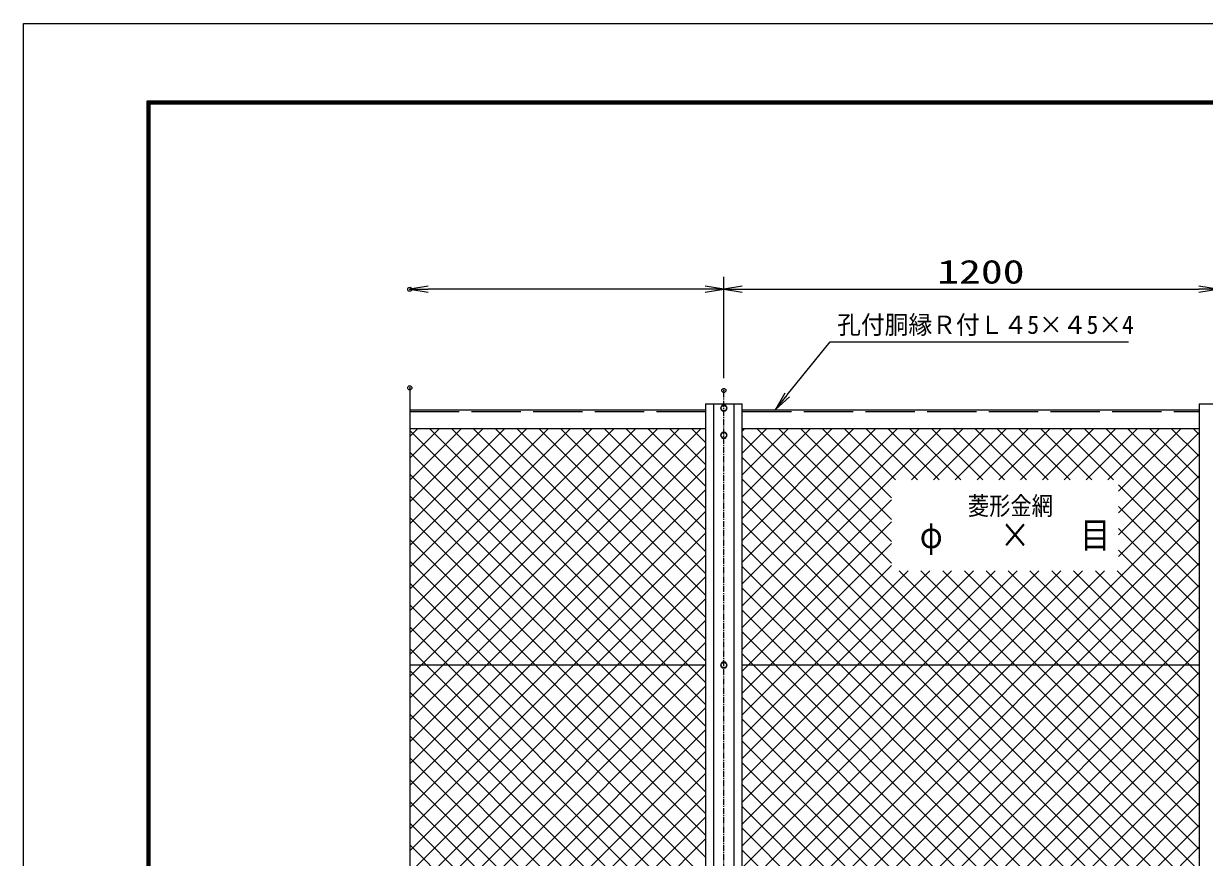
# Model space of a CAD drawing. Units: millimetres, scale not verified. Extents: x -4455 to 4455, y -3150 to 3150.
# Drawn here: x -4455 to -1584, y 1124 to 3150 of the extents above; entities that cross this region are included whole.
import ezdxf
from ezdxf.enums import TextEntityAlignment as Align

# ---------------------------------------------------------------- set-up
doc = ezdxf.new("R2010")
doc.units = ezdxf.units.MM
doc.header["$LTSCALE"] = 20
doc.header["$PDMODE"] = 32
doc.header["$PDSIZE"] = 10
doc.linetypes.add('DASHED', pattern=[7.5, 6, -1.5])
doc.linetypes.add('USER1', pattern=[1.125, 0.75, -0.125, 0.125, -0.125])
for name, color, linetype, lineweight in [('0-0_1', 7, 'Continuous', 25), ('0-1_2', 7, 'Continuous', 25), ('0-2_0', 4, 'Continuous', 25), ('0-4_EXTCNT-LMEC0', 2, 'Continuous', 25), ('0-6_EXTCNT-L', 1, 'Continuous', 25), ('0-7_WAKU', 7, 'Continuous', 25)]:
    doc.layers.add(name, color=color, linetype=linetype, lineweight=lineweight)
doc.layers.add('0-5_DEFPOINTS', color=7, linetype='Continuous')
doc.styles.add('ＭＳ ゴシック', font='')
doc.styles.get('ＭＳ ゴシック').set_extended_font_data('MS Gothic')

# ---------------------------------------------------------------- blocks, each defined once
blk = doc.blocks.new('DARROWS')
at = {"layer": '0-2_0', "color": 2}
blk.add_line((0, 0), (-19.982, 0), dxfattribs=at)
blk.add_lwpolyline([(-20, -3.333), (0, 0), (-20, 3.333)], dxfattribs=at)
blk = doc.blocks.new('X33')
at = {"layer": '0-2_0'}
for p, q in [((23718.6, 87358.2), (37893.8, 101533.4)), ((23718.6, 88418.9), (36833.1, 101533.4)), ((23718.6, 89479.5), (35772.5, 101533.4)), ((23718.6, 90540.2), (34711.8, 101533.4)), ((23718.6, 91600.8), (33651.2, 101533.4)), ((23718.6, 92661.5), (32590.5, 101533.4)), ((23718.6, 93722.2), (31529.8, 101533.4)), ((23718.6, 94782.8), (30469.2, 101533.4)), ((23718.6, 95843.5), (29408.5, 101533.4)), ((23718.6, 96904.1), (28347.9, 101533.4)), ((23718.6, 97964.8), (27287.2, 101533.4)), ((23718.6, 99025.5), (26226.5, 101533.4)), ((23718.6, 100086.1), (25165.9, 101533.4)), ((23718.6, 101146.8), (24105.2, 101533.4)), ((38098.6, 87059.3), (23718.6, 101439.3)), ((38098.6, 88120), (24685.1, 101533.4)), ((38098.6, 89180.7), (25745.8, 101533.4)), ((38098.6, 90241.3), (26806.5, 101533.4)), ((38098.6, 91302), (27867.1, 101533.4)), ((38098.6, 92362.6), (28927.8, 101533.4)), ((38098.6, 93423.3), (29988.4, 101533.4)), ((38098.6, 94484), (31049.1, 101533.4)), ((38098.6, 95544.6), (32109.8, 101533.4)), ((38098.6, 96605.3), (33170.4, 101533.4)), ((38098.6, 97665.9), (34231.1, 101533.4)), ((38098.6, 98726.6), (35291.7, 101533.4)), ((38098.6, 99787.3), (36352.4, 101533.4)), ((38098.6, 100847.9), (37413.1, 101533.4)), ((39878.6, 91850.9), (49561.1, 101533.4)), ((39878.6, 92911.6), (48500.4, 101533.4)), ((39878.6, 93972.2), (47439.7, 101533.4)), ((39878.6, 95032.9), (46379.1, 101533.4)), ((39878.6, 96093.6), (45318.4, 101533.4)), ((39878.6, 97154.2), (44257.8, 101533.4)), ((39878.6, 98214.9), (43197.1, 101533.4)), ((39878.6, 99275.5), (42136.4, 101533.4)), ((39878.6, 100336.2), (41075.8, 101533.4)), ((39878.6, 101396.9), (40015.1, 101533.4)), ((62098.6, 78969.2), (39878.6, 101189.2)), ((47144.3, 94984.2), (40595.1, 101533.4)), ((47144.3, 96044.9), (41655.7, 101533.4)), ((47144.3, 97105.5), (42716.4, 101533.4)), ((47144.3, 98166.2), (43777, 101533.4)), ((47339.8, 99031.3), (44837.7, 101533.4)), ((48400.5, 99031.3), (45898.4, 101533.4)), ((49461.2, 99031.3), (46959, 101533.4)), ((50521.8, 99031.3), (48019.7, 101533.4)), ((48119.6, 99031.3), (50621.7, 101533.4)), ((51582.5, 99031.3), (49080.3, 101533.4)), ((49180.2, 99031.3), (51682.4, 101533.4)), ((52643.1, 99031.3), (50141, 101533.4)), ((50240.9, 99031.3), (52743, 101533.4)), ((53703.8, 99031.3), (51201.7, 101533.4)), ((51301.5, 99031.3), (53803.7, 101533.4)), ((54764.5, 99031.3), (52262.3, 101533.4)), ((52362.2, 99031.3), (54864.4, 101533.4)), ((55825.1, 99031.3), (53323, 101533.4)), ((53422.9, 99031.3), (55925, 101533.4)), ((56885.8, 99031.3), (54383.6, 101533.4)), ((54483.5, 99031.3), (56985.7, 101533.4)), ((57946.4, 99031.3), (55444.3, 101533.4)), ((55544.2, 99031.3), (58046.3, 101533.4)), ((62098.6, 95939.8), (56505, 101533.4)), ((56604.9, 99031.3), (59107, 101533.4)), ((62098.6, 97000.5), (57565.6, 101533.4)), ((57665.5, 99031.3), (60167.7, 101533.4)), ((58185, 98490), (61228.3, 101533.4)), ((58185, 97429.4), (62098.6, 101343)), ((62098.6, 98061.1), (58626.3, 101533.4)), ((62098.6, 99121.8), (59686.9, 101533.4)), ((62098.6, 100182.4), (60747.6, 101533.4)), ((62098.6, 101243.1), (61808.3, 101533.4)), ((23718.6, 86297.5), (38098.6, 100677.5)), ((38098.6, 85998.7), (23718.6, 100378.6)), ((62098.6, 77908.6), (39878.6, 100128.6)), ((58185, 96368.7), (62098.6, 100282.3)), ((23718.6, 85236.9), (38098.6, 99616.9)), ((38098.6, 84938), (23718.6, 99318)), ((62098.6, 76847.9), (39878.6, 99067.9)), ((58185, 95308.1), (62098.6, 99221.7)), ((62098.6, 94879.1), (58185, 98792.8)), ((23718.6, 84176.2), (38098.6, 98556.2)), ((38098.6, 83877.4), (23718.6, 98257.3)), ((39878.6, 75941), (62098.6, 98161)), ((39878.6, 90790.3), (47144.3, 98056)), ((62098.6, 75787.3), (39878.6, 98007.2)), ((62098.6, 93818.5), (58185, 97732.1)), ((23718.6, 83115.6), (38098.6, 97495.5)), ((38098.6, 82816.7), (23718.6, 97196.7)), ((39878.6, 74880.4), (62098.6, 97100.4)), ((39878.6, 89729.6), (47144.3, 96995.3)), ((62098.6, 74726.6), (39878.6, 96946.6)), ((62098.6, 92757.8), (58185, 96671.4)), ((23718.6, 82054.9), (38098.6, 96434.9)), ((38098.6, 81756), (23718.6, 96136)), ((39878.6, 73819.7), (62098.6, 96039.7)), ((39878.6, 88668.9), (47144.3, 95934.6)), ((23718.6, 80994.2), (38098.6, 95374.2)), ((62098.6, 73665.9), (39878.6, 95885.9)), ((62098.6, 91697.2), (58185, 95610.8)), ((38098.6, 80695.4), (23718.6, 95075.3)), ((39878.6, 72759), (62098.6, 94979)), ((39878.6, 87608.3), (47144.3, 94874)), ((62098.6, 72605.3), (39878.6, 94825.3)), ((23718.6, 79933.6), (38098.6, 94313.6)), ((39878.6, 77001.7), (57493.3, 94616.5)), ((39878.6, 78062.3), (56432.7, 94616.5)), ((39878.6, 79123), (55372, 94616.5)), ((39878.6, 80183.7), (54311.4, 94616.5)), ((39878.6, 81244.3), (53250.7, 94616.5)), ((39878.6, 82305), (52190, 94616.5)), ((39878.6, 83365.6), (51129.4, 94616.5)), ((39878.6, 84426.3), (50068.7, 94616.5)), ((39878.6, 85487), (49008.1, 94616.5)), ((39878.6, 86547.6), (47947.4, 94616.5)), ((62098.6, 80029.9), (47512, 94616.5)), ((62098.6, 81090.6), (48572.7, 94616.5)), ((62098.6, 82151.2), (49633.3, 94616.5)), ((62098.6, 83211.9), (50694, 94616.5)), ((62098.6, 84272.5), (51754.6, 94616.5)), ((62098.6, 85333.2), (52815.3, 94616.5)), ((62098.6, 86393.9), (53876, 94616.5)), ((62098.6, 87454.5), (54936.6, 94616.5)), ((62098.6, 88515.2), (55997.3, 94616.5)), ((62098.6, 89575.8), (57057.9, 94616.5)), ((62098.6, 90636.5), (58118.6, 94616.5)), ((38098.6, 79634.7), (23718.6, 94014.7)), ((39878.6, 71698.4), (62098.6, 93918.4)), ((62098.6, 71544.6), (39878.6, 93764.6)), ((23718.6, 78872.9), (38098.6, 93252.9)), ((38098.6, 78574.1), (23718.6, 92954)), ((39878.6, 70637.7), (62098.6, 92857.7)), ((62098.6, 70484), (39878.6, 92703.9)), ((23718.6, 77812.3), (38098.6, 92192.2)), ((38098.6, 77513.4), (23718.6, 91893.4)), ((39878.6, 69577.1), (62098.6, 91797.1)), ((62098.6, 69423.3), (39878.6, 91643.3)), ((23718.6, 76751.6), (38098.6, 91131.6)), ((38098.6, 76452.7), (23718.6, 90832.7)), ((39878.6, 68516.4), (62098.6, 90736.4)), ((62098.6, 68362.6), (39878.6, 90582.6)), ((23718.6, 75690.9), (38098.6, 90070.9)), ((38098.6, 75392.1), (23718.6, 89772)), ((39878.6, 67455.7), (62098.6, 89675.7)), ((23718.6, 74630.3), (38098.6, 89010.3)), ((62098.6, 67302), (39878.6, 89522)), ((38098.6, 74331.4), (23718.6, 88711.4)), ((39878.6, 66395.1), (62098.6, 88615.1)), ((62098.6, 66241.3), (39878.6, 88461.3)), ((23718.6, 73569.6), (38098.6, 87949.6)), ((38098.6, 73270.8), (23718.6, 87650.7)), ((39878.6, 65334.4), (62098.6, 87554.4)), ((62098.6, 65180.7), (39878.6, 87400.6)), ((23718.6, 72509), (38098.6, 86888.9)), ((38098.6, 72210.1), (23718.6, 86590.1)), ((39878.6, 64273.8), (62098.6, 86493.7)), ((62098.6, 64120), (39878.6, 86340)), ((23718.6, 71448.3), (38098.6, 85828.3)), ((38098.6, 71149.4), (23718.6, 85529.4)), ((39878.6, 63213.1), (62098.6, 85433.1)), ((62098.6, 63059.3), (39878.6, 85279.3)), ((23718.6, 70387.6), (38098.6, 84767.6)), ((38098.6, 70088.8), (23718.6, 84468.7)), ((39878.6, 62152.4), (62098.6, 84372.4)), ((59763.6, 64333.7), (39878.6, 84218.7)), ((23718.6, 69327), (38098.6, 83707)), ((38098.6, 69028.1), (23718.6, 83408.1)), ((39878.6, 61091.8), (62098.6, 83311.8)), ((58702.9, 64333.7), (39878.6, 83158)), ((23718.6, 68266.3), (38098.6, 82646.3)), ((38098.6, 67967.5), (23718.6, 82347.4)), ((39878.6, 60031.1), (62098.6, 82251.1)), ((23718.6, 67205.7), (38098.6, 81585.6)), ((57642.2, 64333.7), (39878.6, 82097.3)), ((38098.6, 66906.8), (23718.6, 81286.8)), ((39878.6, 58970.5), (62098.6, 81190.4)), ((56581.6, 64333.7), (39878.6, 81036.7))]:
    blk.add_line(p, q, dxfattribs=at)

msp = doc.modelspace()

# ---------------------------------------------------------------- linework, layer by layer
at = {"layer": '0-0_1', "color": 4}
for p, q in [((-3516.12, 2264.88), (-3516.12, 2196.53)), ((-3516.12, 2196.53), (-3516.12, 41.47))]:
    msp.add_line(p, q, dxfattribs=at)
at = {"layer": '0-0_1', "color": 4, "linetype": 'USER1'}
msp.add_line((-2752.61, -593.83), (-2752.61, 2258.48), dxfattribs=at)
at = {"layer": '0-0_1'}
for p, q in [((-3516.11, 2211.17), (-2797.12, 2211.17)), ((-2797.12, 2226.17), (-2797.12, -593.83)), ((-2777.62, 2226.17), (-2777.62, -593.83)), ((-2727.62, -593.83), (-2727.62, 2226.17)), ((-2708.11, -593.83), (-2708.11, 2226.17)), ((-2708.11, 2211.17), (-1597.12, 2211.17)), ((-1597.12, 2226.17), (-1597.12, -593.83)), ((-3516.11, 2166.17), (-2797.12, 2166.17)), ((-2708.11, 2166.17), (-1597.12, 2166.17)), ((-2797.12, 1591.17), (-3516.11, 1591.17)), ((-1597.12, 1591.17), (-2708.11, 1591.17))]:
    msp.add_line(p, q, dxfattribs=at)
at = {"layer": '0-0_1', "linetype": 'DASHED'}
for p, q in [((-3516.11, 2207.17), (-2797.12, 2207.17)), ((-2708.11, 2207.17), (-1597.12, 2207.17))]:
    msp.add_line(p, q, dxfattribs=at)
at = {"layer": '0-1_2'}
for p, q in [((-2756.62, 2222.59), (-2760.62, 2215.67)), ((-2760.62, 2215.67), (-2756.62, 2208.74)), ((-2748.62, 2222.59), (-2756.62, 2222.59)), ((-2756.62, 2208.74), (-2748.62, 2208.74)), ((-2756.61, 2156.59), (-2760.61, 2149.67)), ((-2748.61, 2156.59), (-2756.61, 2156.59)), ((-2760.61, 2149.67), (-2756.61, 2142.74)), ((-2756.61, 2142.74), (-2748.61, 2142.74)), ((-2756.61, 1598.1), (-2760.61, 1591.17)), ((-2760.61, 1591.17), (-2756.61, 1584.24)), ((-2748.61, 1598.1), (-2756.61, 1598.1)), ((-2756.61, 1584.24), (-2748.61, 1584.24)), ((-2744.61, 1591.17), (-2748.61, 1598.1)), ((-2748.61, 1584.24), (-2744.61, 1591.17))]:
    msp.add_line(p, q, dxfattribs=at)
for points in [[(-2748.62, 2208.74), (-2744.62, 2215.67), (-2748.62, 2222.59)], [(-2748.61, 2142.74), (-2744.62, 2149.67), (-2748.61, 2156.59)]]:
    msp.add_lwpolyline(points, dxfattribs=at)
for centre in [(-2752.62, 2215.67), (-2752.61, 2149.67), (-2752.61, 1591.17)]:
    msp.add_circle(centre, 6.93, dxfattribs=at)
at = {"layer": '0-2_0', "color": 1}
msp.add_line((-2752.61, 2288.48), (-2752.61, 2534.5), dxfattribs=at)
at = {"layer": '0-2_0', "color": 2}
msp.add_line((-2707.61, 2504.5), (-1597.61, 2504.5), dxfattribs=at)
at = {"layer": '0-2_0', "color": 7}
for p, q in [((-2797.12, 2226.17), (-2708.11, 2226.17)), ((-1597.12, 2226.17), (-1508.11, 2226.17))]:
    msp.add_line(p, q, dxfattribs=at)
at = {"layer": '0-4_EXTCNT-LMEC0'}
msp.add_lwpolyline([(-2598.7, 2247.45), (-2494.04, 2376.5), (-1769.04, 2376.5)], dxfattribs=at)
at = {"layer": '0-5_DEFPOINTS'}
for p in [(-3516.12, 2504.5), (-3516.12, 2264.88), (-2752.61, 2258.48)]:
    msp.add_point(p, dxfattribs=at)
at = {"layer": '0-6_EXTCNT-L'}
msp.add_line((-2752.61, 2288.48), (-2752.61, 2534.5), dxfattribs=at)
at = {"layer": '0-6_EXTCNT-L', "color": 2}
msp.add_line((-2797.61, 2504.5), (-3471.12, 2504.5), dxfattribs=at)
at = {"layer": '0-7_WAKU', "color": 3}
msp.add_lwpolyline([(-4455.05, 3150.01), (4454.95, 3150.01), (4454.95, -3149.99), (-4455.05, -3149.99)], close=True, dxfattribs=at)
at = {"layer": '0-7_WAKU'}
for points in [[(-4155.05, 2962.51), (4154.95, 2962.51), (4154.95, -2962.49), (-4155.05, -2962.49)], [(-4153.17, 2960.64), (4153.08, 2960.64), (4153.08, -2960.61), (-4153.17, -2960.61)], [(-4151.3, 2958.76), (4151.2, 2958.76), (4151.2, -2958.74), (-4151.3, -2958.74)], [(-4149.42, 2956.89), (4149.33, 2956.89), (4149.33, -2956.86), (-4149.42, -2956.86)], [(-4147.55, 2955.01), (4147.45, 2955.01), (4147.45, -2954.99), (-4147.55, -2954.99)]]:
    msp.add_lwpolyline(points, close=True, dxfattribs=at)

# ---------------------------------------------------------------- block references
at = {"layer": '0-2_0', "xscale": 2.25, "yscale": 2.25, "rotation": 180}
msp.add_blockref('DARROWS', (-2752.61, 2504.5), dxfattribs=at)
at = {"layer": '0-2_0', "xscale": 2.25, "yscale": 2.25}
msp.add_blockref('DARROWS', (-1552.61, 2504.5), dxfattribs=at)
at = {"layer": '0-4_EXTCNT-LMEC0', "xscale": 2.25, "yscale": 2.25, "rotation": 230.95879}
msp.add_blockref('DARROWS', (-2627.04, 2212.5), dxfattribs=at)
at = {"layer": '0-6_EXTCNT-L', "xscale": 2.25, "yscale": 2.25, "rotation": 180}
msp.add_blockref('DARROWS', (-3516.12, 2504.5), dxfattribs=at)
at = {"layer": '0-6_EXTCNT-L'}
for name, p, xscale, yscale in [('DARROWS', (-2752.61, 2504.5), 2.25, 2.25), ('X33', (-4702.04, -2910.5), 0.05, 0.05)]:
    msp.add_blockref(name, p, dxfattribs=dict(at, xscale=xscale, yscale=yscale))

# ---------------------------------------------------------------- texts
at = {"layer": '0-0_1', "color": 4, "style": 'ＭＳ ゴシック'}
for s, height, width, p in [('孔付胴縁Ｒ付Ｌ４5×４5×4', 44.57, 0.95, (-2476.91, 2382.59)), ('菱形金網', 44.57, 0.85, (-2159.07, 1942.52)), ('φ', 63.2, 0.85, (-2276.07, 1856.45)), ('×', 63.2, 0.85, (-2081.07, 1856.45)), ('目', 63.2, 0.85, (-1886.07, 1856.45))]:
    msp.add_text(s, height=height, dxfattribs=dict(at, width=width)).set_placement(p, align=Align.BOTTOM_LEFT)
at = {"layer": '0-2_0', "color": 3, "style": 'ＭＳ ゴシック', "width": 1.35}
msp.add_text('1200', height=57.77, dxfattribs=at).set_placement((-2233.61, 2500.9), align=Align.BOTTOM_LEFT)

doc.saveas('drawing.dxf')
